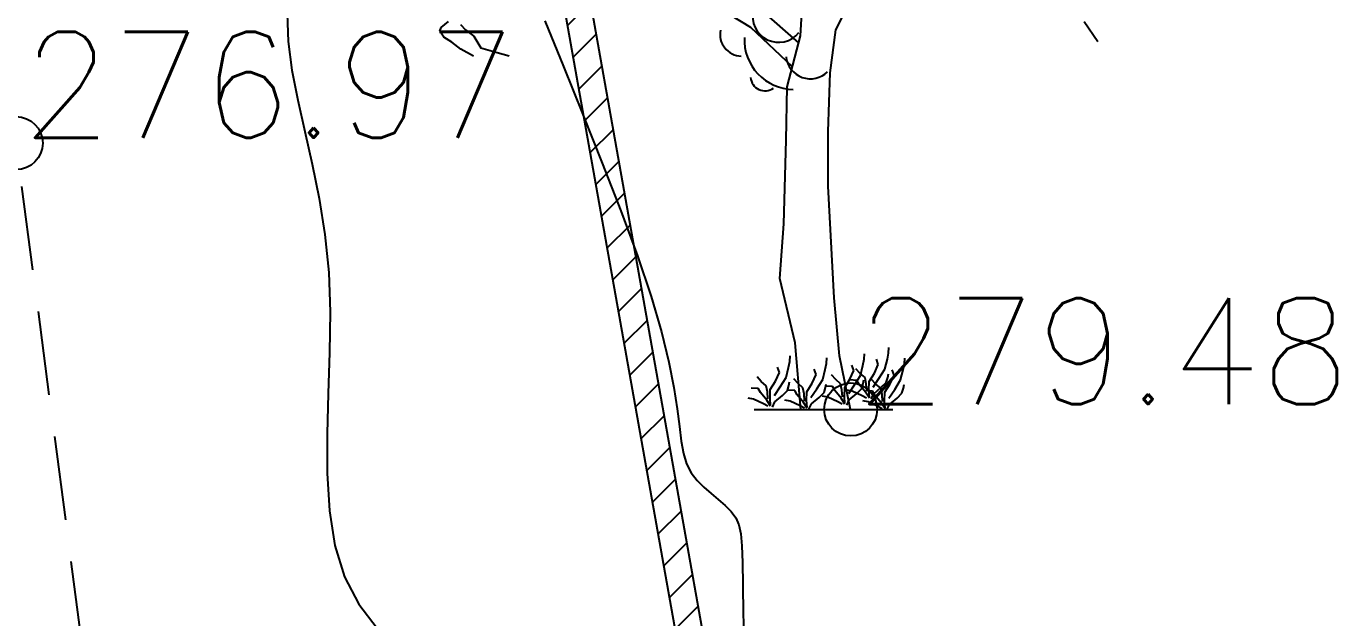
# Model space of a CAD drawing. Header units: millimetres. Extents: x 524954 to 526204, y 9523489 to 9524010.
# Drawn here: x 525580.18 to 525592.56, y 9523828.15 to 9523833.74 of the extents above; entities that cross this region are included whole.
import ezdxf

# ---------------------------------------------------------------- set-up
doc = ezdxf.new("R2010")
doc.units = ezdxf.units.MM
doc.header["$PDMODE"] = 32
doc.header["$PDSIZE"] = 0.5
doc.linetypes.add('ACAD_ISO12W100', pattern=[21, 12, -3, 0, -3, 0, -3])
doc.linetypes.add('CACHE2', pattern=[4.7625, 3.175, -1.5875])
for name, color, linetype in [('Arbre', 34, 'ACAD_ISO12W100'), ('Caniveau', 5, 'CACHE2'), ('Cloture', 7, 'Continuous'), ('CN_01_00', 3, 'Continuous'), ('CN_02_00', 4, 'Continuous'), ('Murs', 1, 'Continuous'), ('TopoAlt', 3, 'Continuous'), ('TOPOJIS', 7, 'Continuous')]:
    doc.layers.add(name, color=color, linetype=linetype)
doc.styles.add('Simplex 1.0', font='Simplex.shx', dxfattribs={"width": 0.99, "height": 1})

# ---------------------------------------------------------------- blocks, each defined once
blk = doc.blocks.new('TCPOINT M')
at = {"color": 0}
blk.add_point((0, 0), dxfattribs=at)
at = {"layer": 'TopoAlt', "style": 'Simplex 1.0', "width": 0.99}
blk.add_attdef('ALT', (0.15, 0.15), '', height=1, dxfattribs=at)
blk = doc.blocks.new('v088')
at = {"linetype": 'Continuous'}
for p, q in [((-0.217, 3.527), (-0.166, 4.349)), ((-0.685, 3.605), (-1.069, 3.839)), ((0.118, 3.584), (0.285, 3.923)), ((-0.234, 3.461), (-0.589, 3.774)), ((-0.294, 3.234), (-0.685, 3.605)), ((2.461, 3.664), (2.589, 3.474)), ((-0.344, 3.046), (-0.217, 3.527)), ((0.064, 3.179), (0.118, 3.584)), ((0.045, 2.625), (0.064, 3.179)), ((-0.352, 2.542), (-0.344, 3.046)), ((0.043, 2.109), (0.045, 2.625)), ((-0.373, 1.752), (-0.352, 2.542)), ((0.102, 1.053), (0.043, 2.109)), ((-0.412, 1.235), (-0.373, 1.752)), ((-0.268, 0.628), (-0.412, 1.235)), ((0.151, 0.506), (0.102, 1.053)), ((-0.213, 0), (-0.268, 0.628)), ((0.256, 0), (0.151, 0.506)), ((-0.654, 0), (0.654, 0))]:
    blk.add_line(p, q, dxfattribs=at)
at = {"color": 3, "linetype": 'Continuous'}
for p, q in [((-3.623, 3.571), (-3.609, 3.608)), ((-3.609, 3.608), (-3.542, 3.663)), ((-3.426, 3.635), (-3.38, 3.583)), ((-3.585, 3.514), (-3.623, 3.571)), ((-3.509, 3.469), (-3.585, 3.514)), ((-3.423, 3.403), (-3.509, 3.469)), ((-3.38, 3.583), (-3.303, 3.524)), ((-3.303, 3.524), (-3.234, 3.416)), ((-3.306, 3.337), (-3.423, 3.403)), ((-3.234, 3.416), (-3.081, 3.37)), ((-3.081, 3.37), (-2.968, 3.339)), ((-0.317, 0.454), (-0.315, 0.507)), ((0.385, 0.474), (0.387, 0.526)), ((0.603, 0.474), (0.615, 0.531)), ((0.615, 0.531), (0.618, 0.584)), ((-0.416, 0.349), (-0.433, 0.399)), ((-0.353, 0.303), (-0.329, 0.397)), ((-0.329, 0.397), (-0.317, 0.454)), ((-0.07, 0.329), (-0.087, 0.38)), ((-0.007, 0.284), (0.017, 0.377)), ((0.017, 0.377), (0.029, 0.435)), ((0.029, 0.435), (0.031, 0.488)), ((0.286, 0.368), (0.269, 0.418)), ((0.346, 0.341), (0.305, 0.385)), ((0.349, 0.322), (0.373, 0.416)), ((0.373, 0.416), (0.385, 0.474)), ((0.481, 0.344), (0.517, 0.426)), ((0.517, 0.426), (0.5, 0.476)), ((0.524, 0.291), (0.579, 0.38)), ((0.579, 0.38), (0.603, 0.474)), ((0.666, 0.325), (0.649, 0.375)), ((0.728, 0.279), (0.752, 0.373)), ((0.752, 0.373), (0.765, 0.43)), ((0.765, 0.43), (0.767, 0.483)), ((-0.587, 0.264), (-0.627, 0.308)), ((-0.541, 0.224), (-0.587, 0.264)), ((-0.502, 0.188), (-0.452, 0.267)), ((-0.452, 0.267), (-0.416, 0.349)), ((-0.409, 0.214), (-0.353, 0.303)), ((-0.327, 0.226), (-0.32, 0.26)), ((-0.24, 0.245), (-0.281, 0.288)), ((-0.156, 0.168), (-0.106, 0.248)), ((-0.106, 0.248), (-0.07, 0.329)), ((-0.063, 0.195), (-0.007, 0.284)), ((0.115, 0.284), (0.075, 0.327)), ((0.161, 0.243), (0.115, 0.284)), ((0.2, 0.207), (0.25, 0.286)), ((0.25, 0.286), (0.286, 0.368)), ((0.315, 0.274), (0.25, 0.279)), ((0.293, 0.233), (0.349, 0.322)), ((0.337, 0.236), (0.315, 0.274)), ((0.392, 0.301), (0.346, 0.341)), ((0.375, 0.245), (0.382, 0.279)), ((0.404, 0.243), (0.392, 0.301)), ((0.428, 0.183), (0.43, 0.264)), ((0.43, 0.264), (0.481, 0.344)), ((0.495, 0.24), (0.454, 0.284)), ((0.469, 0.209), (0.524, 0.291)), ((0.546, 0.209), (0.591, 0.255)), ((0.591, 0.255), (0.606, 0.303)), ((0.606, 0.303), (0.613, 0.337)), ((0.63, 0.243), (0.666, 0.325)), ((0.673, 0.19), (0.728, 0.279)), ((-0.618, 0.197), (-0.683, 0.202)), ((-0.596, 0.159), (-0.618, 0.197)), ((-0.536, 0.087), (-0.596, 0.159)), ((-0.529, 0.166), (-0.541, 0.224)), ((-0.524, 0.099), (-0.529, 0.166)), ((-0.505, 0.106), (-0.502, 0.188)), ((-0.464, 0.132), (-0.409, 0.214)), ((-0.459, 0.072), (-0.387, 0.132)), ((-0.387, 0.132), (-0.341, 0.178)), ((-0.341, 0.178), (-0.327, 0.226)), ((-0.272, 0.178), (-0.337, 0.183)), ((-0.25, 0.139), (-0.272, 0.178)), ((-0.19, 0.067), (-0.25, 0.139)), ((-0.195, 0.204), (-0.24, 0.245)), ((-0.183, 0.147), (-0.195, 0.204)), ((-0.178, 0.079), (-0.183, 0.147)), ((-0.159, 0.087), (-0.156, 0.168)), ((-0.118, 0.113), (-0.063, 0.195)), ((-0.041, 0.113), (0.005, 0.159)), ((0.041, 0.115), (-0.01, 0.125)), ((0.005, 0.159), (0.019, 0.207)), ((0.019, 0.207), (0.026, 0.24)), ((0.084, 0.216), (0.019, 0.221)), ((0.106, 0.178), (0.084, 0.216)), ((0.166, 0.106), (0.106, 0.178)), ((0.173, 0.185), (0.161, 0.243)), ((0.178, 0.118), (0.173, 0.185)), ((0.197, 0.125), (0.2, 0.207)), ((0.202, 0.055), (0.197, 0.125)), ((0.272, 0.173), (0.221, 0.183)), ((0.238, 0.151), (0.293, 0.233)), ((0.243, 0.091), (0.315, 0.151)), ((0.365, 0.13), (0.272, 0.173)), ((0.315, 0.151), (0.361, 0.197)), ((0.397, 0.163), (0.337, 0.236)), ((0.361, 0.197), (0.375, 0.245)), ((0.406, 0.108), (0.365, 0.13)), ((0.433, 0.108), (0.397, 0.163)), ((0.464, 0.173), (0.399, 0.178)), ((0.409, 0.175), (0.404, 0.243)), ((0.433, 0.113), (0.428, 0.183)), ((0.45, 0.099), (0.474, 0.149)), ((0.486, 0.135), (0.464, 0.173)), ((0.474, 0.149), (0.546, 0.209)), ((0.546, 0.063), (0.486, 0.135)), ((0.541, 0.2), (0.495, 0.24)), ((0.553, 0.142), (0.541, 0.2)), ((0.558, 0.075), (0.553, 0.142)), ((0.577, 0.082), (0.579, 0.163)), ((0.579, 0.163), (0.63, 0.243)), ((0.618, 0.108), (0.673, 0.19)), ((0.695, 0.108), (0.74, 0.154)), ((0.74, 0.154), (0.755, 0.202)), ((0.755, 0.202), (0.762, 0.236)), ((-0.661, 0.096), (-0.712, 0.106)), ((-0.567, 0.053), (-0.661, 0.096)), ((-0.527, 0.031), (-0.567, 0.053)), ((-0.5, 0.031), (-0.536, 0.087)), ((-0.5, 0.036), (-0.505, 0.106)), ((-0.483, 0.022), (-0.459, 0.072)), ((-0.315, 0.077), (-0.365, 0.087)), ((-0.221, 0.034), (-0.315, 0.077)), ((-0.18, 0.012), (-0.221, 0.034)), ((-0.154, 0.012), (-0.19, 0.067)), ((-0.154, 0.017), (-0.159, 0.087)), ((-0.137, 0.002), (-0.113, 0.053)), ((-0.113, 0.053), (-0.041, 0.113)), ((0.135, 0.072), (0.041, 0.115)), ((0.175, 0.05), (0.135, 0.072)), ((0.202, 0.05), (0.166, 0.106)), ((0.219, 0.041), (0.243, 0.091)), ((0.421, 0.072), (0.37, 0.082)), ((0.514, 0.029), (0.421, 0.072)), ((0.555, 0.007), (0.514, 0.029)), ((0.582, 0.007), (0.546, 0.063)), ((0.582, 0.012), (0.577, 0.082)), ((0.599, -0.002), (0.623, 0.048)), ((0.623, 0.048), (0.695, 0.108))]:
    blk.add_line(p, q, dxfattribs=at)
for centre, major_axis, start_param, end_param in [((-0.424, 3.713), (0.174, 0.174), 2.133893, 4.816631), ((-0.772, 3.542), (-0.145, 0.145), 0.590553, 2.325666), ((-0.28, 3.489), (0.33, 0.33), 2.307735, 3.914618), ((-0.123, 3.354), (0.164, 0.164), 2.463212, 4.701636), ((-0.553, 3.145), (0.0964, 0.0964), 2.435534, 4.557933)]:
    blk.add_ellipse(centre, major_axis=major_axis, ratio=1, start_param=start_param, end_param=end_param, dxfattribs=at)

msp = doc.modelspace()

# ---------------------------------------------------------------- hatches: boundary and pattern name
at = {"layer": 'Murs'}
h = msp.add_hatch(dxfattribs=at)
h.set_pattern_fill('_U', color=256, scale=0.25, angle=45, style=0, pattern_type=0)
h.set_pattern_definition([(45, (0, 0), (-0.1767766952966, 0.1767766952966), [])])
h.paths.add_polyline_path([(525584.966, 9523835.576), (525591.74, 9523797.552), (525591.986, 9523797.595), (525585.213, 9523835.62)])

# ---------------------------------------------------------------- linework, layer by layer
at = {"layer": 'Caniveau', "ltscale": 0.25, "flags": 128}
msp.add_lwpolyline([(525581.639, 9523820.812), (525580.087, 9523832.634), (525579.79, 9523833.163), (525579.475, 9523835.111), (525577.114, 9523852.398), (525574.811, 9523869.762), (525572.55, 9523886.843), (525570.161, 9523904.897), (525567.836, 9523922.607), (525565.716, 9523938.663)], dxfattribs=at)
at = {"layer": 'Cloture', "elevation": 279.26, "flags": 128}
for points in [[(525584.966, 9523835.576), (525591.74, 9523797.552)], [(525585.213, 9523835.62), (525591.986, 9523797.595)]]:
    msp.add_lwpolyline(points, dxfattribs=at)
at = {"layer": 'CN_01_00', "elevation": 279, "flags": 128}
msp.add_lwpolyline([(525585.079, 9523833.79), (525585.253, 9523833.358), (525585.436, 9523832.905), (525585.62, 9523832.446), (525585.794, 9523831.996), (525585.952, 9523831.571), (525586.083, 9523831.185), (525586.181, 9523830.851), (525586.25, 9523830.566), (525586.296, 9523830.326), (525586.327, 9523830.125), (525586.348, 9523829.958), (525586.365, 9523829.819), (525586.386, 9523829.703), (525586.416, 9523829.606), (525586.46, 9523829.522), (525586.516, 9523829.449), (525586.58, 9523829.384), (525586.648, 9523829.324), (525586.716, 9523829.268), (525586.78, 9523829.213), (525586.836, 9523829.157), (525586.881, 9523829.097), (525586.911, 9523829.03), (525586.929, 9523828.945), (525586.939, 9523828.83), (525586.943, 9523828.674), (525586.946, 9523828.464), (525586.952, 9523828.189), (525586.963, 9523827.838)], dxfattribs=at)
at = {"layer": 'CN_02_00', "elevation": 278, "flags": 128}
msp.add_lwpolyline([(525582.645, 9523833.855), (525582.654, 9523833.594), (525582.69, 9523833.322), (525582.745, 9523833.039), (525582.811, 9523832.743), (525582.881, 9523832.434), (525582.947, 9523832.11), (525583.002, 9523831.77), (525583.038, 9523831.413), (525583.05, 9523831.041), (525583.045, 9523830.657), (525583.033, 9523830.271), (525583.022, 9523829.888), (525583.023, 9523829.516), (525583.044, 9523829.162), (525583.095, 9523828.834), (525583.186, 9523828.538), (525583.322, 9523828.279), (525583.495, 9523828.053)], dxfattribs=at)

# ---------------------------------------------------------------- block references
at = {"layer": 'Arbre'}
msp.add_blockref('v088', (525587.709, 9523830.119, 279.48), dxfattribs=at)
at = {"layer": 'TOPOJIS'}
ref = msp.add_blockref('TCPOINT M', (525580.087, 9523832.634, 276.97), dxfattribs=at)
ref.add_attrib('ALT', '276.97', (525580.137, 9523832.684, 276.97), dxfattribs={"layer": 'TopoAlt', "height": 1, "style": 'Simplex 1.0', "width": 0.99})
ref = msp.add_blockref('TCPOINT M', (525587.966, 9523830.119, 279.48), dxfattribs=at)
ref.add_attrib('ALT', '279.48', (525588.016, 9523830.169, 279.48), dxfattribs={"layer": 'TopoAlt', "height": 1, "style": 'Simplex 1.0', "width": 0.99})

doc.saveas('drawing.dxf')
